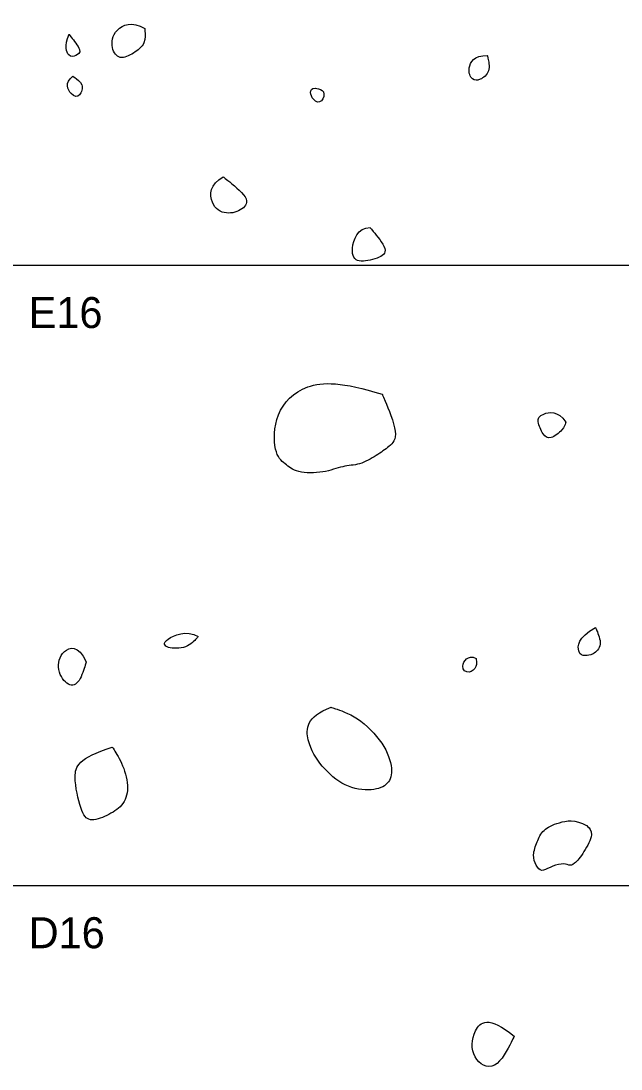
# Model space of a CAD drawing. Extents: x 1 to 19, y 16 to 23.5.
# Drawn here: x 11.032 to 12, y 17.704 to 19.394 of the extents above; entities that cross this region are included whole.
import ezdxf

# ---------------------------------------------------------------- set-up
doc = ezdxf.new("R2010")
doc.units = 0
for name, color, linetype in [('Cobbles n Brick', 7, 'Continuous'), ('Quadrat Boundary', 7, 'Continuous'), ('Quadrat IDs', 7, 'Continuous')]:
    doc.layers.add(name, color=color, linetype=linetype)

msp = doc.modelspace()

# ---------------------------------------------------------------- linework, layer by layer
at = {"layer": 'Cobbles n Brick'}
for points in [[(11.2316, 19.3816), (11.2113, 19.3938), (11.1803, 19.3812), (11.1766, 19.3488), (11.1906, 19.33), (11.2139, 19.3414), (11.2338, 19.3569), (11.2316, 19.3816), (11.2316, 19.3816), (11.2316, 19.3816)], [(11.1094, 19.3724), (11.1016, 19.3529), (11.1087, 19.3337), (11.1205, 19.3378), (11.1319, 19.344), (11.1094, 19.3724), (11.1094, 19.3724), (11.1094, 19.3724)], [(11.7842, 19.3382), (11.7625, 19.3382), (11.7504, 19.3156), (11.76, 19.2974), (11.7716, 19.2974), (11.7902, 19.3115), (11.7842, 19.3382), (11.7842, 19.3382), (11.7842, 19.3382)], [(11.1157, 19.3046), (11.1016, 19.2942), (11.1134, 19.271), (11.1275, 19.271), (11.1341, 19.2924), (11.1157, 19.3046), (11.1157, 19.3046), (11.1157, 19.3046)], [(11.5066, 19.2853), (11.495, 19.2853), (11.5031, 19.2617), (11.5182, 19.2617), (11.5237, 19.2823), (11.5066, 19.2853), (11.5066, 19.2853), (11.5066, 19.2853)], [(11.3581, 19.1425), (11.3362, 19.1307), (11.3362, 19.0953), (11.3631, 19.0801), (11.391, 19.0894), (11.4028, 19.1071), (11.3581, 19.1425), (11.3581, 19.1425), (11.3581, 19.1425)], [(11.595, 19.0607), (11.5748, 19.0607), (11.5613, 19.0202), (11.5739, 19.0025), (11.6093, 19.0109), (11.627, 19.0228), (11.595, 19.0607), (11.595, 19.0607), (11.595, 19.0607)], [(11.6148, 18.7919), (11.5499, 18.8121), (11.4867, 18.8121), (11.4395, 18.7615), (11.4395, 18.6949), (11.458, 18.6798), (11.4757, 18.6646), (11.5213, 18.6646), (11.5516, 18.6772), (11.5777, 18.6772), (11.6064, 18.6932), (11.6258, 18.7076), (11.6435, 18.7236), (11.6148, 18.7919), (11.6148, 18.7919), (11.6148, 18.7919)], [(11.911, 18.7471), (11.8978, 18.766), (11.8693, 18.7605), (11.8637, 18.7494), (11.8742, 18.7255), (11.885, 18.7176), (11.9078, 18.7354), (11.911, 18.7471), (11.911, 18.7471), (11.911, 18.7471)], [(11.3178, 18.4013), (11.2986, 18.4123), (11.2578, 18.3949), (11.2654, 18.3815), (11.3004, 18.3815), (11.3178, 18.4013), (11.3178, 18.4013), (11.3178, 18.4013)], [(11.9589, 18.4155), (11.9297, 18.3998), (11.9297, 18.3707), (11.942, 18.3707), (11.9542, 18.3707), (11.9711, 18.3864), (11.9589, 18.4155), (11.9589, 18.4155), (11.9589, 18.4155)], [(11.1373, 18.3605), (11.1239, 18.3885), (11.0965, 18.3803), (11.0883, 18.3471), (11.1087, 18.318), (11.1268, 18.3261), (11.1373, 18.3605), (11.1373, 18.3605), (11.1373, 18.3605)], [(11.7661, 18.366), (11.7527, 18.373), (11.7381, 18.3491), (11.7556, 18.3404), (11.7684, 18.3526), (11.7661, 18.366), (11.7661, 18.366), (11.7661, 18.366)], [(11.5322, 18.2871), (11.4914, 18.2725), (11.4914, 18.2306), (11.5159, 18.1916), (11.5532, 18.1572), (11.6004, 18.1514), (11.626, 18.1625), (11.633, 18.1858), (11.619, 18.2289), (11.5741, 18.2737), (11.5322, 18.2871), (11.5322, 18.2871), (11.5322, 18.2871)], [(11.1792, 18.223), (11.1239, 18.205), (11.1146, 18.1782), (11.1291, 18.1182), (11.1408, 18.1013), (11.1711, 18.1118), (11.1967, 18.1275), (11.2072, 18.1549), (11.1973, 18.1945), (11.1792, 18.223), (11.1792, 18.223), (11.1792, 18.223)], [(11.9443, 18.0966), (11.9258, 18.107), (11.8976, 18.1016), (11.8732, 18.09), (11.8644, 18.0703), (11.8566, 18.0483), (11.8628, 18.0317), (11.8713, 18.0209), (11.8841, 18.029), (11.9049, 18.0363), (11.9165, 18.0321), (11.9235, 18.0321), (11.9401, 18.0526), (11.9571, 18.0846), (11.9443, 18.0966), (11.9443, 18.0966), (11.9443, 18.0966)], [(11.8275, 17.7566), (11.7863, 17.7914), (11.7581, 17.7675), (11.7581, 17.7197), (11.7972, 17.6958), (11.8275, 17.7566), (11.8275, 17.7566), (11.8275, 17.7566)]]:
    msp.add_open_spline(points, degree=3, dxfattribs=at)
at = {"layer": 'Quadrat Boundary'}
for p, q in [((10, 19), (19, 19)), ((10, 18), (19, 18))]:
    msp.add_line(p, q, dxfattribs=at)

# ---------------------------------------------------------------- texts
at = {"layer": 'Quadrat IDs'}
for s, p in [('E16', (11.0444, 18.8986)), ('D16', (11.0444, 17.8986))]:
    msp.add_text(s, height=0.05, dxfattribs=at).set_placement(p)

doc.saveas('drawing.dxf')
